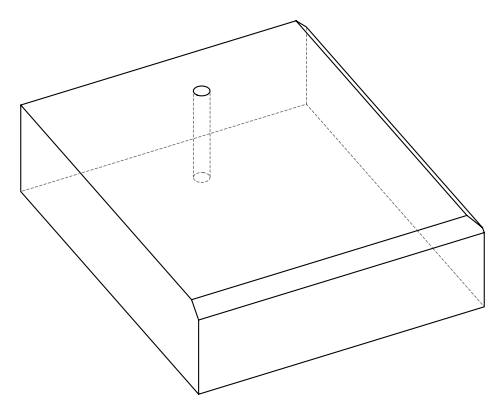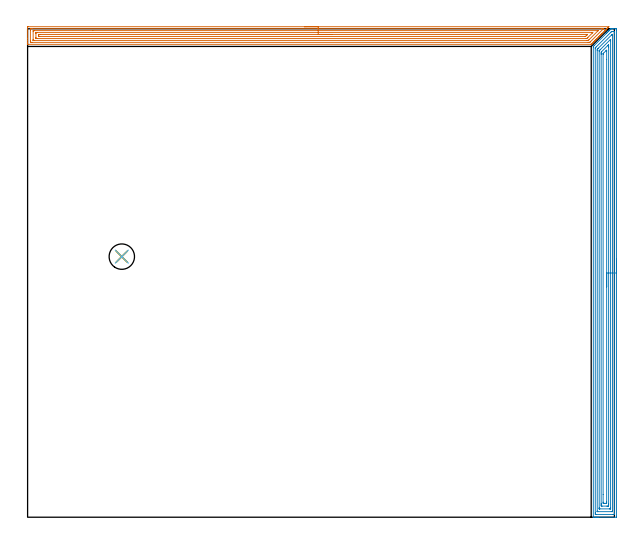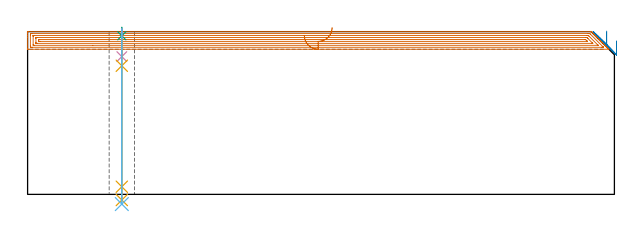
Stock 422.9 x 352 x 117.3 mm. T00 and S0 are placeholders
(PLAN: 6 operations, 4 tool changes, 35 min)
(1 AREA_MILL | FG_CHAMFER_SURFACE | UGT0205_001 | 16.75 min | 34075 mm3)
(2 AREA_MILL_1 | FG_CHAMFER_SURFACE_1 | UGT0205_001 | 17.01 min | 48111 mm3)
(3 SPOT_DRILL | STEP1HOLE | NXT0321_9005460120000 | 0.05 min | 184 mm3)
(4 DRILL_BLIND_HOLE_INTO_CENTER | STEP1HOLE | NXT0301_128 | 0.08 min | 1725 mm3)
(5 GUN_DRILL_THROUGH_HOLE | STEP1HOLE | UGT0307_008 | 0.59 min | 9490 mm3)
(6 DRILL_TO_ENLARGE_THROUGH_HOLE | STEP1HOLE | UGT0301_252 | 0.51 min | 19398 mm3)
(TOOL UGT0205_001 | Chamfer Mill 20 x 3 x 45 deg. | D20 FL50 Z2)
(TOOL NXT0321_9005460120000 | NC Spot Drill, 142deg, 12mm, Carbide, Uncoated | D12 PA142 FL30 Z2)
(TOOL NXT0301_128 | Carbide Drill 12mm [861.1-1200-036A1-GP GC34] | D12 PA150 FL37.4 Z2)
(TOOL UGT0307_008 | Gun Drill 11 mm | D11 PA130 FL24 Z1)
(TOOL UGT0301_252 | Twist Drill 18.3 mm | D18.3 PA118 FL135 Z2)
(OP 1 AREA_MILL)
G17 G21 G94 G90
T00 M6
G54
G17 G0 G90 X199.45 Y353.5 S1061 M3
G43 Z127.3 H0
Z114.6
G94 G1 X199.488 Z113.728 F250.
X199.602 Z112.864
X199.791 Z112.012
X200.053 Z111.18
X200.387 Z110.374
X200.79 Z109.6
X201.258 Z108.864
X201.79 Z108.172
X202.379 Z107.529
X203.022 Z106.94
X203.714 Z106.409
X204.45 Z105.94
X205.224 Z105.537
X206.03 Z105.203
X206.862 Z104.941
X207.714 Z104.752
X208.578 Z104.638
X209.45 Z104.6
X418.649
X418.865 Y353.495 Z104.603
X418.881 Y353.492 Z104.605
X418.865 Y353.464 Z104.634
X418.522 Y353.122 Z104.978
X418.335 Y352.933 Z105.163
X417.646 Y352.246 Z105.854
X417.445 Y352.043 Z106.053
X416.778 Y351.378 Z106.722
X416.555 Y351.154 Z106.943
X415.894 Y350.494 Z107.606
X415.666 Y350.264 Z107.832
X415.018 Y349.618 Z108.482
X414.776 Y349.374 Z108.722
X414.142 Y348.742 Z109.358
X414.095 Y348.695 Z109.404
X413.886 Y348.485 Z109.612
X413.266 Y347.866 Z110.234
X413.201 Y347.8 Z110.299
X412.997 Y347.595 Z110.501
X412.39 Y346.99 Z111.11
X412.307 Y346.906 Z111.193
X412.107 Y346.705 Z111.391
X411.514 Y346.113 Z111.986
X411.412 Y346.012 Z112.087
X411.217 Y345.815 Z112.281
X410.637 Y345.237 Z112.863
X410.518 Y345.117 Z112.981
X410.328 Y344.926 Z113.17
X409.761 Y344.361 Z113.739
X409.624 Y344.223 Z113.875
X409.438 Y344.036 Z114.06
X408.885 Y343.485 Z114.615
X408.548 Y343.146 Z114.95
X408.009 Y342.609 Z115.491
X407.659 Y342.257 Z115.839
X407.132 Y341.732 Z116.368
X406.769 Y341.367 Z116.729
X406.26 Y340.861 Z117.238
X406.201 Y340.806 Z117.292
X405.749 Y340.8 Z117.3
X0.184
X0.01 Y340.803 Z117.288
X0.006 Y340.848 Z117.243
X0. Y341.267 Z116.833
Y341.524 Z116.576
Y342.257 Z115.839
Y343.513 Z114.584
Y344.926 Z113.17
Y352.933 Z105.165
X0.002 Y353.196 Z104.901
X0.01 Y353.492 Z104.606
X0.306 Y353.499 Z104.599
X209.45 Y353.5 Z104.6
Y352.086 Z106.014
X413.797
X414.652 Y352.082 Z106.018
X414.691 Y352.079 Z106.021
X414.982 Y352.043 Z106.057
X414.84 Y351.895 Z106.205
X414.691 Y351.742 Z106.358
X405.748 Y342.799 Z115.301
X405.474 Y342.529 Z115.571
X405.195 Y342.257 Z115.843
X404.891 Y342.22 Z115.88
X404.854 Y342.218 Z115.882
X404.002 Y342.214 Z115.886
X3.314
X2.46 Y342.217 Z115.883
X2.42 Y342.219 Z115.881
X2.01 Y342.257 Z115.843
X2.003 Y342.672 Z115.428
X2.001 Y343.146 Z114.954
X2. Y343.564 Z114.536
X2.001 Y351.154 Z106.946
X2.003 Y351.569 Z106.531
X2.01 Y352.043 Z106.057
X2.382 Y352.081 Z106.019
X2.42 Y352.083 Z106.017
X3.272 Y352.086 Z106.014
X209.45
Y350.672 Z107.428
X410.879 Y350.671 Z107.429
X411.114 Y350.67 Z107.43
X411.136 Y350.668 Z107.432
X411.152 Y350.665 Z107.435
X411.144 Y350.649 Z107.451
X411.133 Y350.634 Z107.466
X411.114 Y350.614 Z107.486
X404.536 Y344.036 Z114.064
X404.246 Y343.752 Z114.348
X404.146 Y343.657 Z114.443
X404.109 Y343.635 Z114.465
X404.062 Y343.633 Z114.467
X403.96 Y343.63 Z114.47
X403.475 Y343.629 Z114.471
X403.066 Y343.628 Z114.472
X4.618 Y343.629 Z114.471
X4.209 Y343.63 Z114.47
X4.072 Y343.633 Z114.467
X4.026 Y343.635 Z114.465
X4.01 Y343.644 Z114.456
X4.006 Y343.691 Z114.409
X4.002 Y343.829 Z114.271
X4. Y344.036 Z114.064
Y344.243 Z113.857
X4.001 Y350.264 Z107.836
X4.003 Y350.468 Z107.632
X4.013 Y350.665 Z107.436
X4.209 Y350.667 Z107.433
X4.694 Y350.671 Z107.429
X46.997 Y350.672 Z107.428
X209.45
Y349.257 Z108.843
X406.76
X407.242 Y349.255 Z108.845
X407.283 Y349.252 Z108.848
X407.29 Y349.25 Z108.85
X407.288 Y349.246 Z108.854
X407.249 Y349.2 Z108.9
X407.186 Y349.135 Z108.965
X407.109 Y349.057 Z109.043
X403.866 Y345.815 Z112.285
X403.461 Y345.422 Z112.678
X403.066 Y345.05 Z113.05
X402.943 Y345.048 Z113.052
X402.171 Y345.043 Z113.057
X402.054
X6.773
X6.088 Y345.048 Z113.052
X6.013 Y345.05 Z113.05
X6.009 Y345.15 Z112.95
X6.004 Y345.371 Z112.729
X6. Y345.812 Z112.288
Y348.482 Z109.618
X6.004 Y348.928 Z109.172
X6.009 Y349.149 Z108.951
X6.013 Y349.25 Z108.85
X6.119 Y349.253 Z108.847
X6.891 Y349.257 Z108.843
X7.009
X209.45
Y347.843 Z110.257
X403.066
X403.315 Y347.841 Z110.259
X403.386 Y347.839 Z110.261
X403.415 Y347.837 Z110.263
X403.383 Y347.793 Z110.307
X403.259 Y347.661 Z110.439
X403.196 Y347.595 Z110.505
X402.239 Y346.638 Z111.462
X402.171 Y346.571 Z111.529
X402.08 Y346.49 Z111.61
X402.046 Y346.464 Z111.636
X402.009 Y346.462 Z111.638
X401.849 Y346.459 Z111.641
X401.526 Y346.457 Z111.643
X401.277
X8.68
X8.033 Y346.459 Z111.641
X8.014 Y346.461 Z111.639
X8.01 Y346.463 Z111.637
X8.003 Y346.489 Z111.611
X8.001 Y346.705 Z111.395
Y347.381 Z110.719
X8.005 Y347.595 Z110.505
X8.01 Y347.763 Z110.337
X8.023 Y347.836 Z110.264
X8.181 Y347.839 Z110.261
X8.432 Y347.842 Z110.258
X8.68 Y347.843 Z110.257
X9.325
X209.45
X210.322 Z110.295
X211.186 Z110.409
X212.038 Z110.598
X212.87 Z110.86
X213.676 Z111.194
X214.45 Z111.597
X215.186 Z112.065
X215.878 Z112.596
X216.521 Z113.186
X217.11 Z113.829
X217.642 Z114.521
X218.11 Z115.257
X218.513 Z116.031
X218.847 Z116.837
X219.109 Z117.669
X219.298 Z118.52
X219.412 Z119.385
X219.45 Z120.257
G0 Z127.3
M5
M2
(OP 2 AREA_MILL_1)
G17 G21 G94 G90
T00 M6
G54
G17 G0 G90 X424.4 Y186. S1061 M3
G43 Z127.3 H0
Z110.6
G94 G1 Y185.962 Z109.728 F250.
Y185.848 Z108.864
Y185.659 Z108.012
Y185.397 Z107.18
Y185.063 Z106.374
Y184.66 Z105.6
Y184.191 Z104.864
Y183.66 Z104.172
Y183.071 Z103.529
Y182.428 Z102.94
Y181.736 Z102.408
Y181. Z101.94
Y180.226 Z101.537
Y179.42 Z101.203
Y178.588 Z100.941
Y177.736 Z100.752
Y176.872 Z100.638
Y176. Z100.6
Y0.607
X424.395 Y0.146 Z100.603
X424.392 Y0.01 Z100.606
X424.251 Y0. Z100.746
X411.369 Z113.626
X410.77 Z114.224
X410.208 Z114.789
X409.89 Z115.106
X409.328 Z115.668
X409.01 Z115.984
X408.009 Y0.001 Z116.99
X407.706 Y0.01 Z117.293
X407.7 Y0.161 Z117.3
Y338.897
X407.698 Y339.294 Z117.282
X407.837 Y339.44 Z117.157
X408.189 Y339.789 Z116.811
X416.93 Y348.532 Z108.066
X417.501 Y349.101 Z107.499
X417.709 Y349.31 Z107.289
X417.81 Y349.412 Z107.186
X418.25 Y349.85 Z106.749
X418.69 Y350.292 Z106.306
X418.9 Y350.5 Z106.1
X418.938 Y350.538 Z106.062
X419.57 Y351.172 Z105.426
X419.782 Y351.382 Z105.218
X420.257 Y351.857 Z104.742
X420.389 Y351.988 Z104.609
X420.405 Y351.998 Z104.593
X420.595 Y352. Z104.405
X421.575 Z103.425
X422.21 Z102.786
X423.407 Z101.59
X423.97 Y351.995 Z101.025
X424.39 Y351.99 Z100.605
X424.394 Y351.823 Z100.603
X424.399 Y351.393 Z100.601
X424.4 Y350.956 Z100.6
Y176.
X422.986 Z102.014
X422.985 Y2.499 Z102.015
X422.984 Y2.392 Z102.016
X422.977 Y2.01 Z102.023
X422.594 Y2.002 Z102.406
X422.21 Y2.001 Z102.79
X421.717 Y2. Z103.283
X409.89 Y2.001 Z115.11
X409.394 Y2.003 Z115.606
X409.202 Y2.01 Z115.798
X409.121 Y2.038 Z115.879
X409.116 Y2.286 Z115.884
X409.115 Y2.392 Z115.885
X409.114 Y3.18 Z115.886
Y337.898
X409.115 Y338.004 Z115.885
X409.119 Y338.2 Z115.881
X409.121 Y338.246 Z115.879
X409.144 Y338.282 Z115.856
X409.205 Y338.348 Z115.795
X409.377 Y338.525 Z115.623
X409.746 Y338.897 Z115.254
X420.453 Y349.604 Z104.547
X420.753 Y349.896 Z104.247
X420.837 Y349.975 Z104.163
X420.951 Y349.991 Z104.049
X421.33 Y349.997 Z103.67
X421.823 Y350. Z103.177
X422.21 Y349.999 Z102.79
X422.706 Y349.997 Z102.294
X422.898 Y349.99 Z102.102
X422.979 Y349.962 Z102.021
X422.984 Y349.714 Z102.016
X422.985 Y349.608 Z102.015
X422.986 Y348.82 Z102.014
Y176.
X421.572 Z103.428
X421.571 Y4.826 Z103.429
X421.566 Y4.178 Z103.434
X421.565 Y4.056 Z103.435
X421.557 Y4.009 Z103.443
X421.501 Y4.004 Z103.499
X421.33 Y4.002 Z103.67
X420.625 Y4. Z104.375
X410.945 Z114.055
X410.77 Y4.002 Z114.23
X410.595 Y4.006 Z114.405
X410.547 Y4.01 Z114.453
X410.535 Y4.017 Z114.465
X410.533 Y4.032 Z114.467
X410.53 Y4.096 Z114.47
X410.529 Y4.178 Z114.471
Y4.423
Y336.219
X410.53 Y336.463 Z114.47
X410.535 Y337.111 Z114.465
X410.538 Y337.227 Z114.462
X410.596 Y337.288 Z114.404
X410.77 Y337.469 Z114.23
X411.035 Y337.736 Z113.965
X411.303 Y338.004 Z113.697
X420.784 Y347.484 Z104.216
X421.126 Y347.822 Z103.874
X421.232 Y347.921 Z103.768
X421.33 Y347.99 Z103.67
X421.505 Y347.992 Z103.495
X421.553 Y347.99 Z103.447
X421.565 Y347.983 Z103.435
X421.567 Y347.968 Z103.433
X421.57 Y347.904 Z103.43
X421.571 Y347.822 Z103.429
Y347.577
X421.572 Y176. Z103.428
X420.157 Z104.843
Y6.855
X420.154 Y6.263 Z104.846
X420.15 Y6.062 Z104.85
X420.144 Y6.01 Z104.856
X420.097 Y6.007 Z104.903
X419.991 Y6.004 Z105.009
X419.57 Y6. Z105.43
X419.533 Z105.467
X412.493 Z112.507
X412.105 Y6.002 Z112.895
X412.008 Y6.005 Z112.992
X411.961 Y6.01 Z113.039
X411.949 Y6.015 Z113.051
X411.948 Y6.03 Z113.052
X411.945 Y6.126 Z113.055
X411.943 Y6.558 Z113.057
Y6.855
Y335.922
X411.945 Y336.07 Z113.055
X411.947 Y336.144 Z113.053
X411.949 Y336.177 Z113.051
X411.977 Y336.219 Z113.023
X412.253 Y336.5 Z112.747
X412.53 Y336.781 Z112.47
X420.002 Y344.252 Z104.998
X420.052 Y344.298 Z104.948
X420.071 Y344.311 Z104.929
X420.15 Y344.354 Z104.85
X420.153 Y344.252 Z104.847
X420.155 Y344.004 Z104.845
X420.157 Y343.656 Z104.843
Y343.359
Y176.
X418.743 Z106.257
Y9.479
X418.74 Y8.641 Z106.26
X418.738 Y8.591 Z106.262
X418.69 Y8.01 Z106.31
X418.438 Y8.004 Z106.562
X417.81 Y8.001 Z107.19
X417.561 Y8. Z107.439
X414.04 Y8.002 Z110.96
X413.41 Y8.01 Z111.59
X413.362 Y8.641 Z111.638
X413.36 Y8.692 Z111.64
X413.357 Y9.533 Z111.643
Y9.587
Y333.595
X413.359 Y334.434 Z111.641
X413.361 Y334.484 Z111.639
X413.41 Y335.2 Z111.59
X413.469 Y335.266 Z111.531
X413.526 Y335.326 Z111.474
X417.987 Y339.789 Z107.013
X418.344 Y340.14 Z106.656
X418.69 Y340.48 Z106.31
X418.738 Y339.789 Z106.262
X418.741 Y339.738 Z106.259
X418.743 Y338.897 Z106.257
Y338.843
Y176.
X417.329 Z107.671
X417.328 Y10.914 Z107.672
X417.326 Y10.426 Z107.674
X417.323 Y10.027 Z107.677
X417.318 Y10.009 Z107.682
X417.297 Y10.006 Z107.703
X417.245 Y10.003 Z107.755
X417.14 Y10.001 Z107.86
X416.93 Y10. Z108.07
X415.587 Y10.002 Z109.413
X415.17 Y10.01 Z109.83
X414.778 Y10.031 Z110.222
X414.775 Y10.426 Z110.225
X414.772 Y10.829 Z110.228
X414.771 Y16.423 Z110.229
X414.772 Y333.541 Z110.228
X414.774 Y333.943 Z110.226
X414.778 Y334.067 Z110.222
X414.781 Y334.121 Z110.219
X415.126 Y334.478 Z109.874
X416.899 Y336.25 Z108.101
X416.93 Y336.278 Z108.07
X417.322 Y336.606 Z107.678
X417.325 Y336.219 Z107.675
X417.328 Y335.815 Z107.672
X417.329 Y329.955 Z107.671
Y176.
Y175.128 Z107.709
Y174.263 Z107.823
Y173.412 Z108.012
Y172.58 Z108.274
Y171.774 Z108.608
Y171. Z109.011
Y170.264 Z109.48
Y169.572 Z110.011
Y168.929 Z110.6
Y168.34 Z111.243
Y167.808 Z111.935
Y167.34 Z112.671
Y166.937 Z113.445
Y166.603 Z114.251
Y166.341 Z115.083
Y166.152 Z115.935
Y166.038 Z116.8
Y166. Z117.671
G0 Z127.3
M5
M2
(OP 3 SPOT_DRILL)
G17 G21 G94 G90
T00 M6
G54
G17 G0 G90 X67.9 Y187.8 S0 M3
G43 Z127.3 H0
G94 G81 G98 Z114.3 F250. R120.3
G80
M5
M2
(OP 4 DRILL_BLIND_HOLE_INTO_CENTER)
G17 G21 G94 G90
T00 M6
G54
G17 G0 G90 X67.9 Y187.8 S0 M3
G43 Z127.3 H1
G94 G81 G98 Z99.3 F250. R119.3
G80
M5
M2
(OP 5 GUN_DRILL_THROUGH_HOLE)
G17 G21 G94 G90
T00 M6
G54
G17 G0 G90 X67.9 Y187.8 M8
G43 Z127.3 H0
Z112.44
S716 M3
G94 G1 Z92.709 F125. M26
G4 X.084
Z5.5 F250.
G4 X.084
Z-4.065 F125.
G4 X.084
M5
M9
G0 Z112.44
Z127.3
M2
(OP 6 DRILL_TO_ENLARGE_THROUGH_HOLE)
G17 G21 G94 G90
T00 M6
G54
G17 G0 G90 X67.9 Y187.8 S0 M3
G43 Z127.3 H0
G94 G73 G98 Z-6.998 F250. Q17.757 R119.3
G80
M5
M2
